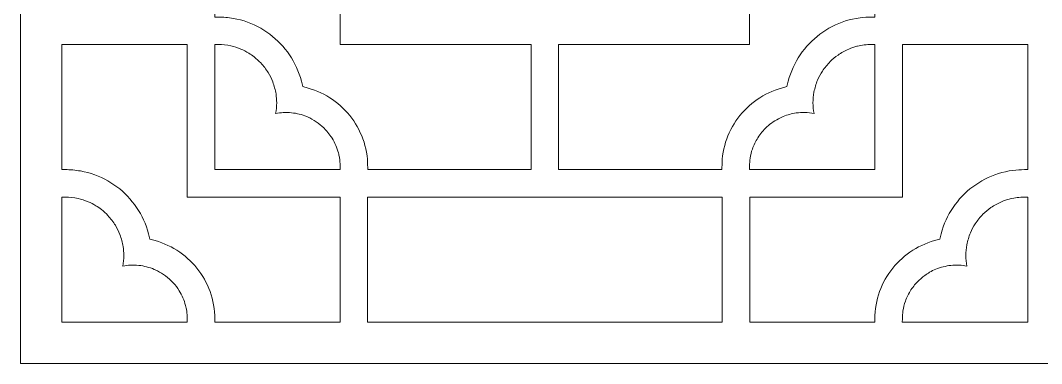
# Model space of a CAD drawing. Header units: centimetres. Extents: x -13.33 to -6.01, y -9 to -1.68.
# Drawn here: x -13.331 to -9.669, y -9 to -7.768 of the extents above; entities that cross this region are included whole.
import ezdxf

# ---------------------------------------------------------------- set-up
doc = ezdxf.new("R2010")
doc.units = ezdxf.units.CM
doc.header["$MEASUREMENT"] = 0
doc.layers.add('layer 1', color=7, linetype='Continuous')

msp = doc.modelspace()

# ---------------------------------------------------------------- linework, layer by layer
at = {"layer": 'layer 1', "color": 250, "lineweight": 9}
for points, knots in [([(-13.33063, -9.00021), (-13.33063, -6.5594), (-13.33063, -4.11859), (-13.33063, -1.67779), (-13.33063, -1.67779), (-13.33063, -1.67779), (-6.00822, -1.67779), (-6.00822, -1.67779), (-6.00822, -1.67779), (-6.00822, -4.11859), (-6.00822, -6.5594), (-6.00822, -9.00021), (-6.00822, -9.00021), (-6.00822, -9.00021), (-13.33063, -9.00021), (-13.33063, -9.00021)], [0, 0, 0, 0, 0.2, 0.2, 0.2, 0.2, 0.4, 0.4, 0.4, 0.4, 0.6, 0.6, 0.6, 0.6, 1, 1, 1, 1]), ([(-12.62232, -7.75577), (-12.60376, -7.75558), (-12.58554, -7.75767), (-12.56724, -7.76051), (-12.56724, -7.76051), (-12.56724, -7.76051), (-12.55418, -7.76314), (-12.55418, -7.76314), (-12.55418, -7.76314), (-12.55418, -7.76314), (-12.54133, -7.7663), (-12.54133, -7.7663), (-12.54133, -7.7663), (-12.54133, -7.7663), (-12.52869, -7.77), (-12.52869, -7.77), (-12.52869, -7.77), (-12.52869, -7.77), (-12.51628, -7.77423), (-12.51628, -7.77423), (-12.51628, -7.77423), (-12.51628, -7.77423), (-12.50411, -7.77896), (-12.50411, -7.77896), (-12.50411, -7.77896), (-12.50411, -7.77896), (-12.49219, -7.78419), (-12.49219, -7.78419), (-12.49219, -7.78419), (-12.49219, -7.78419), (-12.48054, -7.7899), (-12.48054, -7.7899), (-12.48054, -7.7899), (-12.48054, -7.7899), (-12.46917, -7.79608), (-12.46917, -7.79608), (-12.46917, -7.79608), (-12.46917, -7.79608), (-12.45809, -7.80273), (-12.45809, -7.80273), (-12.45809, -7.80273), (-12.45809, -7.80273), (-12.44731, -7.80981), (-12.44731, -7.80981), (-12.44731, -7.80981), (-12.44731, -7.80981), (-12.43685, -7.81733), (-12.43685, -7.81733), (-12.43685, -7.81733), (-12.43685, -7.81733), (-12.42672, -7.82527), (-12.42672, -7.82527), (-12.42672, -7.82527), (-12.42672, -7.82527), (-12.41693, -7.83361), (-12.41693, -7.83361), (-12.41693, -7.83361), (-12.41693, -7.83361), (-12.4075, -7.84235), (-12.4075, -7.84235), (-12.4075, -7.84235), (-12.4075, -7.84235), (-12.39844, -7.85147), (-12.39844, -7.85147), (-12.39844, -7.85147), (-12.39844, -7.85147), (-12.38976, -7.86095), (-12.38976, -7.86095), (-12.38976, -7.86095), (-12.38976, -7.86095), (-12.38148, -7.87079), (-12.38148, -7.87079), (-12.38148, -7.87079), (-12.38148, -7.87079), (-12.37361, -7.88098), (-12.37361, -7.88098), (-12.37361, -7.88098), (-12.37361, -7.88098), (-12.36615, -7.89149), (-12.36615, -7.89149), (-12.36615, -7.89149), (-12.36615, -7.89149), (-12.35913, -7.90231), (-12.35913, -7.90231), (-12.35913, -7.90231), (-12.35913, -7.90231), (-12.35256, -7.91344), (-12.35256, -7.91344), (-12.35256, -7.91344), (-12.35256, -7.91344), (-12.34645, -7.92486), (-12.34645, -7.92486), (-12.34645, -7.92486), (-12.34645, -7.92486), (-12.34081, -7.93655), (-12.34081, -7.93655), (-12.34081, -7.93655), (-12.34081, -7.93655), (-12.33566, -7.94851), (-12.33566, -7.94851), (-12.33566, -7.94851), (-12.33566, -7.94851), (-12.331, -7.96072), (-12.331, -7.96072), (-12.331, -7.96072), (-12.331, -7.96072), (-12.32686, -7.97316), (-12.32686, -7.97316), (-12.32686, -7.97316), (-12.32686, -7.97316), (-12.32323, -7.98583), (-12.32323, -7.98583), (-12.32323, -7.98583), (-12.32323, -7.98583), (-12.31846, -8.00575), (-12.31846, -8.00575), (-12.31846, -8.00575), (-12.31846, -8.00575), (-12.29946, -8.01065), (-12.29946, -8.01065), (-12.29946, -8.01065), (-12.29946, -8.01065), (-12.28766, -8.01424), (-12.28766, -8.01424), (-12.28766, -8.01424), (-12.28766, -8.01424), (-12.27607, -8.0183), (-12.27607, -8.0183), (-12.27607, -8.0183), (-12.27607, -8.0183), (-12.26471, -8.02283), (-12.26471, -8.02283), (-12.26471, -8.02283), (-12.26471, -8.02283), (-12.25358, -8.02782), (-12.25358, -8.02782), (-12.25358, -8.02782), (-12.25358, -8.02782), (-12.2427, -8.03325), (-12.2427, -8.03325), (-12.2427, -8.03325), (-12.2427, -8.03325), (-12.23208, -8.03912), (-12.23208, -8.03912), (-12.23208, -8.03912), (-12.23208, -8.03912), (-12.22173, -8.04541), (-12.22173, -8.04541), (-12.22173, -8.04541), (-12.22173, -8.04541), (-12.21166, -8.05211), (-12.21166, -8.05211), (-12.21166, -8.05211), (-12.21166, -8.05211), (-12.20189, -8.0592), (-12.20189, -8.0592), (-12.20189, -8.0592), (-12.20189, -8.0592), (-12.19243, -8.06669), (-12.19243, -8.06669), (-12.19243, -8.06669), (-12.19243, -8.06669), (-12.18328, -8.07454), (-12.18328, -8.07454), (-12.18328, -8.07454), (-12.18328, -8.07454), (-12.17446, -8.08276), (-12.17446, -8.08276), (-12.17446, -8.08276), (-12.17446, -8.08276), (-12.16599, -8.09133), (-12.16599, -8.09133), (-12.16599, -8.09133), (-12.16599, -8.09133), (-12.15788, -8.10024), (-12.15788, -8.10024), (-12.15788, -8.10024), (-12.15788, -8.10024), (-12.15012, -8.10948), (-12.15012, -8.10948), (-12.15012, -8.10948), (-12.15012, -8.10948), (-12.14275, -8.11904), (-12.14275, -8.11904), (-12.14275, -8.11904), (-12.14275, -8.11904), (-12.13576, -8.12889), (-12.13576, -8.12889), (-12.13576, -8.12889), (-12.13576, -8.12889), (-12.12918, -8.13904), (-12.12918, -8.13904), (-12.12918, -8.13904), (-12.12918, -8.13904), (-12.12301, -8.14947), (-12.12301, -8.14947), (-12.12301, -8.14947), (-12.12301, -8.14947), (-12.11727, -8.16016), (-12.11727, -8.16016), (-12.11727, -8.16016), (-12.11727, -8.16016), (-12.11196, -8.17112), (-12.11196, -8.17112), (-12.11196, -8.17112), (-12.11196, -8.17112), (-12.1071, -8.18231), (-12.1071, -8.18231), (-12.1071, -8.18231), (-12.1071, -8.18231), (-12.1027, -8.19374), (-12.1027, -8.19374), (-12.1027, -8.19374), (-12.1027, -8.19374), (-12.09878, -8.20539), (-12.09878, -8.20539), (-12.09878, -8.20539), (-12.09878, -8.20539), (-12.09533, -8.21725), (-12.09533, -8.21725), (-12.09533, -8.21725), (-12.09533, -8.21725), (-12.09238, -8.22931), (-12.09238, -8.22931), (-12.09238, -8.22931), (-12.09238, -8.22931), (-12.08994, -8.24155), (-12.08994, -8.24155), (-12.08994, -8.24155), (-12.08994, -8.24155), (-12.08801, -8.25397), (-12.08801, -8.25397), (-12.08801, -8.25397), (-12.08801, -8.25397), (-12.08662, -8.26656), (-12.08662, -8.26656), (-12.08662, -8.26656), (-12.08662, -8.26656), (-12.08576, -8.2793), (-12.08576, -8.2793), (-12.08576, -8.2793), (-12.08576, -8.2793), (-12.08519, -8.30377), (-12.08519, -8.30377), (-12.08519, -8.30377), (-12.08519, -8.30377), (-11.49975, -8.30377), (-11.49975, -8.30377), (-11.49975, -8.30377), (-11.49975, -8.30377), (-11.49975, -7.85433), (-11.49975, -7.85433), (-11.49975, -7.85433), (-11.49975, -7.85433), (-12.18476, -7.85433), (-12.18476, -7.85433), (-12.18476, -7.85433), (-12.18476, -7.85433), (-12.18476, -7.18263), (-12.18476, -7.18263), (-12.18476, -7.18263), (-12.18476, -7.18263), (-12.63419, -7.18263), (-12.63419, -7.18263), (-12.63419, -7.18263), (-12.63419, -7.18263), (-12.63419, -7.75584), (-12.63419, -7.75584), (-12.63419, -7.75584), (-12.63419, -7.75584), (-12.62232, -7.75577), (-12.62232, -7.75577)], [0, 0, 0, 0, 0.0144928, 0.0144928, 0.0144928, 0.0144928, 0.0289855, 0.0289855, 0.0289855, 0.0289855, 0.0434783, 0.0434783, 0.0434783, 0.0434783, 0.057971, 0.057971, 0.057971, 0.057971, 0.0724638, 0.0724638, 0.0724638, 0.0724638, 0.0869565, 0.0869565, 0.0869565, 0.0869565, 0.1014493, 0.1014493, 0.1014493, 0.1014493, 0.115942, 0.115942, 0.115942, 0.115942, 0.1304348, 0.1304348, 0.1304348, 0.1304348, 0.1449275, 0.1449275, 0.1449275, 0.1449275, 0.1594203, 0.1594203, 0.1594203, 0.1594203, 0.173913, 0.173913, 0.173913, 0.173913, 0.1884058, 0.1884058, 0.1884058, 0.1884058, 0.2028986, 0.2028986, 0.2028986, 0.2028986, 0.2173913, 0.2173913, 0.2173913, 0.2173913, 0.2318841, 0.2318841, 0.2318841, 0.2318841, 0.2463768, 0.2463768, 0.2463768, 0.2463768, 0.2608696, 0.2608696, 0.2608696, 0.2608696, 0.2753623, 0.2753623, 0.2753623, 0.2753623, 0.2898551, 0.2898551, 0.2898551, 0.2898551, 0.3043478, 0.3043478, 0.3043478, 0.3043478, 0.3188406, 0.3188406, 0.3188406, 0.3188406, 0.3333333, 0.3333333, 0.3333333, 0.3333333, 0.3478261, 0.3478261, 0.3478261, 0.3478261, 0.3623188, 0.3623188, 0.3623188, 0.3623188, 0.3768116, 0.3768116, 0.3768116, 0.3768116, 0.3913043, 0.3913043, 0.3913043, 0.3913043, 0.4057971, 0.4057971, 0.4057971, 0.4057971, 0.4202899, 0.4202899, 0.4202899, 0.4202899, 0.4347826, 0.4347826, 0.4347826, 0.4347826, 0.4492754, 0.4492754, 0.4492754, 0.4492754, 0.4637681, 0.4637681, 0.4637681, 0.4637681, 0.4782609, 0.4782609, 0.4782609, 0.4782609, 0.4927536, 0.4927536, 0.4927536, 0.4927536, 0.5072464, 0.5072464, 0.5072464, 0.5072464, 0.5217391, 0.5217391, 0.5217391, 0.5217391, 0.5362319, 0.5362319, 0.5362319, 0.5362319, 0.5507246, 0.5507246, 0.5507246, 0.5507246, 0.5652174, 0.5652174, 0.5652174, 0.5652174, 0.5797101, 0.5797101, 0.5797101, 0.5797101, 0.5942029, 0.5942029, 0.5942029, 0.5942029, 0.6086957, 0.6086957, 0.6086957, 0.6086957, 0.6231884, 0.6231884, 0.6231884, 0.6231884, 0.6376812, 0.6376812, 0.6376812, 0.6376812, 0.6521739, 0.6521739, 0.6521739, 0.6521739, 0.6666667, 0.6666667, 0.6666667, 0.6666667, 0.6811594, 0.6811594, 0.6811594, 0.6811594, 0.6956522, 0.6956522, 0.6956522, 0.6956522, 0.7101449, 0.7101449, 0.7101449, 0.7101449, 0.7246377, 0.7246377, 0.7246377, 0.7246377, 0.7391304, 0.7391304, 0.7391304, 0.7391304, 0.7536232, 0.7536232, 0.7536232, 0.7536232, 0.7681159, 0.7681159, 0.7681159, 0.7681159, 0.7826087, 0.7826087, 0.7826087, 0.7826087, 0.7971014, 0.7971014, 0.7971014, 0.7971014, 0.8115942, 0.8115942, 0.8115942, 0.8115942, 0.826087, 0.826087, 0.826087, 0.826087, 0.8405797, 0.8405797, 0.8405797, 0.8405797, 0.8550725, 0.8550725, 0.8550725, 0.8550725, 0.8695652, 0.8695652, 0.8695652, 0.8695652, 0.884058, 0.884058, 0.884058, 0.884058, 0.8985507, 0.8985507, 0.8985507, 0.8985507, 0.9130435, 0.9130435, 0.9130435, 0.9130435, 0.9275362, 0.9275362, 0.9275362, 0.9275362, 0.942029, 0.942029, 0.942029, 0.942029, 0.9565217, 0.9565217, 0.9565217, 0.9565217, 0.9710145, 0.9710145, 0.9710145, 0.9710145, 1, 1, 1, 1]), ([(-10.71616, -7.18263), (-10.71616, -7.18263), (-10.71616, -7.85433), (-10.71616, -7.85433), (-10.71616, -7.85433), (-10.71616, -7.85433), (-11.40117, -7.85433), (-11.40117, -7.85433), (-11.40117, -7.85433), (-11.40117, -7.85433), (-11.40117, -8.30377), (-11.40117, -8.30377), (-11.40117, -8.30377), (-11.40117, -8.30377), (-10.81573, -8.30377), (-10.81573, -8.30377), (-10.81573, -8.30377), (-10.81573, -8.30377), (-10.81516, -8.2793), (-10.81516, -8.2793), (-10.81516, -8.2793), (-10.81516, -8.2793), (-10.8143, -8.26656), (-10.8143, -8.26656), (-10.8143, -8.26656), (-10.8143, -8.26656), (-10.8129, -8.25397), (-10.8129, -8.25397), (-10.8129, -8.25397), (-10.8129, -8.25397), (-10.81098, -8.24155), (-10.81098, -8.24155), (-10.81098, -8.24155), (-10.81098, -8.24155), (-10.80853, -8.22931), (-10.80853, -8.22931), (-10.80853, -8.22931), (-10.80853, -8.22931), (-10.80558, -8.21725), (-10.80558, -8.21725), (-10.80558, -8.21725), (-10.80558, -8.21725), (-10.80214, -8.20539), (-10.80214, -8.20539), (-10.80214, -8.20539), (-10.80214, -8.20539), (-10.79821, -8.19374), (-10.79821, -8.19374), (-10.79821, -8.19374), (-10.79821, -8.19374), (-10.79381, -8.18231), (-10.79381, -8.18231), (-10.79381, -8.18231), (-10.79381, -8.18231), (-10.78895, -8.17112), (-10.78895, -8.17112), (-10.78895, -8.17112), (-10.78895, -8.17112), (-10.78365, -8.16016), (-10.78365, -8.16016), (-10.78365, -8.16016), (-10.78365, -8.16016), (-10.7779, -8.14947), (-10.7779, -8.14947), (-10.7779, -8.14947), (-10.7779, -8.14947), (-10.77173, -8.13904), (-10.77173, -8.13904), (-10.77173, -8.13904), (-10.77173, -8.13904), (-10.76515, -8.12889), (-10.76515, -8.12889), (-10.76515, -8.12889), (-10.76515, -8.12889), (-10.75817, -8.11904), (-10.75817, -8.11904), (-10.75817, -8.11904), (-10.75817, -8.11904), (-10.7508, -8.10948), (-10.7508, -8.10948), (-10.7508, -8.10948), (-10.7508, -8.10948), (-10.74304, -8.10024), (-10.74304, -8.10024), (-10.74304, -8.10024), (-10.74304, -8.10024), (-10.73492, -8.09133), (-10.73492, -8.09133), (-10.73492, -8.09133), (-10.73492, -8.09133), (-10.72645, -8.08276), (-10.72645, -8.08276), (-10.72645, -8.08276), (-10.72645, -8.08276), (-10.71764, -8.07454), (-10.71764, -8.07454), (-10.71764, -8.07454), (-10.71764, -8.07454), (-10.70849, -8.06669), (-10.70849, -8.06669), (-10.70849, -8.06669), (-10.70849, -8.06669), (-10.69903, -8.0592), (-10.69903, -8.0592), (-10.69903, -8.0592), (-10.69903, -8.0592), (-10.68925, -8.0521), (-10.68925, -8.0521), (-10.68925, -8.0521), (-10.68925, -8.0521), (-10.67919, -8.04541), (-10.67919, -8.04541), (-10.67919, -8.04541), (-10.67919, -8.04541), (-10.66884, -8.03912), (-10.66884, -8.03912), (-10.66884, -8.03912), (-10.66884, -8.03912), (-10.65822, -8.03325), (-10.65822, -8.03325), (-10.65822, -8.03325), (-10.65822, -8.03325), (-10.64734, -8.02782), (-10.64734, -8.02782), (-10.64734, -8.02782), (-10.64734, -8.02782), (-10.63621, -8.02283), (-10.63621, -8.02283), (-10.63621, -8.02283), (-10.63621, -8.02283), (-10.62485, -8.0183), (-10.62485, -8.0183), (-10.62485, -8.0183), (-10.62485, -8.0183), (-10.61326, -8.01424), (-10.61326, -8.01424), (-10.61326, -8.01424), (-10.61326, -8.01424), (-10.60146, -8.01065), (-10.60146, -8.01065), (-10.60146, -8.01065), (-10.60146, -8.01065), (-10.58245, -8.00575), (-10.58245, -8.00575), (-10.58245, -8.00575), (-10.58245, -8.00575), (-10.57768, -7.98583), (-10.57768, -7.98583), (-10.57768, -7.98583), (-10.57768, -7.98583), (-10.57406, -7.97316), (-10.57406, -7.97316), (-10.57406, -7.97316), (-10.57406, -7.97316), (-10.56991, -7.96072), (-10.56991, -7.96072), (-10.56991, -7.96072), (-10.56991, -7.96072), (-10.56526, -7.94851), (-10.56526, -7.94851), (-10.56526, -7.94851), (-10.56526, -7.94851), (-10.56011, -7.93655), (-10.56011, -7.93655), (-10.56011, -7.93655), (-10.56011, -7.93655), (-10.55446, -7.92486), (-10.55446, -7.92486), (-10.55446, -7.92486), (-10.55446, -7.92486), (-10.54835, -7.91344), (-10.54835, -7.91344), (-10.54835, -7.91344), (-10.54835, -7.91344), (-10.54178, -7.90231), (-10.54178, -7.90231), (-10.54178, -7.90231), (-10.54178, -7.90231), (-10.53476, -7.89149), (-10.53476, -7.89149), (-10.53476, -7.89149), (-10.53476, -7.89149), (-10.52731, -7.88098), (-10.52731, -7.88098), (-10.52731, -7.88098), (-10.52731, -7.88098), (-10.51944, -7.87079), (-10.51944, -7.87079), (-10.51944, -7.87079), (-10.51944, -7.87079), (-10.51115, -7.86095), (-10.51115, -7.86095), (-10.51115, -7.86095), (-10.51115, -7.86095), (-10.50248, -7.85147), (-10.50248, -7.85147), (-10.50248, -7.85147), (-10.50248, -7.85147), (-10.49341, -7.84235), (-10.49341, -7.84235), (-10.49341, -7.84235), (-10.49341, -7.84235), (-10.48398, -7.83361), (-10.48398, -7.83361), (-10.48398, -7.83361), (-10.48398, -7.83361), (-10.4742, -7.82527), (-10.4742, -7.82527), (-10.4742, -7.82527), (-10.4742, -7.82527), (-10.46407, -7.81733), (-10.46407, -7.81733), (-10.46407, -7.81733), (-10.46407, -7.81733), (-10.45361, -7.80981), (-10.45361, -7.80981), (-10.45361, -7.80981), (-10.45361, -7.80981), (-10.44283, -7.80273), (-10.44283, -7.80273), (-10.44283, -7.80273), (-10.44283, -7.80273), (-10.43175, -7.79608), (-10.43175, -7.79608), (-10.43175, -7.79608), (-10.43175, -7.79608), (-10.42038, -7.7899), (-10.42038, -7.7899), (-10.42038, -7.7899), (-10.42038, -7.7899), (-10.40873, -7.78419), (-10.40873, -7.78419), (-10.40873, -7.78419), (-10.40873, -7.78419), (-10.39681, -7.77896), (-10.39681, -7.77896), (-10.39681, -7.77896), (-10.39681, -7.77896), (-10.38464, -7.77423), (-10.38464, -7.77423), (-10.38464, -7.77423), (-10.38464, -7.77423), (-10.37223, -7.77), (-10.37223, -7.77), (-10.37223, -7.77), (-10.37223, -7.77), (-10.35959, -7.7663), (-10.35959, -7.7663), (-10.35959, -7.7663), (-10.35959, -7.7663), (-10.34674, -7.76314), (-10.34674, -7.76314), (-10.34674, -7.76314), (-10.34674, -7.76314), (-10.33368, -7.76051), (-10.33368, -7.76051), (-10.33368, -7.76051), (-10.33368, -7.76051), (-10.32044, -7.75846), (-10.32044, -7.75846), (-10.32044, -7.75846), (-10.30651, -7.75691), (-10.29262, -7.75562), (-10.2786, -7.75577), (-10.2786, -7.75577), (-10.2786, -7.75577), (-10.26672, -7.75584), (-10.26672, -7.75584), (-10.26672, -7.75584), (-10.26672, -7.75584), (-10.26672, -7.18263), (-10.26672, -7.18263), (-10.26672, -7.18263), (-10.26672, -7.18263), (-10.71616, -7.18263), (-10.71616, -7.18263)], [0, 0, 0, 0, 0.0142857, 0.0142857, 0.0142857, 0.0142857, 0.0285714, 0.0285714, 0.0285714, 0.0285714, 0.0428571, 0.0428571, 0.0428571, 0.0428571, 0.0571429, 0.0571429, 0.0571429, 0.0571429, 0.0714286, 0.0714286, 0.0714286, 0.0714286, 0.0857143, 0.0857143, 0.0857143, 0.0857143, 0.1, 0.1, 0.1, 0.1, 0.1142857, 0.1142857, 0.1142857, 0.1142857, 0.1285714, 0.1285714, 0.1285714, 0.1285714, 0.1428571, 0.1428571, 0.1428571, 0.1428571, 0.1571429, 0.1571429, 0.1571429, 0.1571429, 0.1714286, 0.1714286, 0.1714286, 0.1714286, 0.1857143, 0.1857143, 0.1857143, 0.1857143, 0.2, 0.2, 0.2, 0.2, 0.2142857, 0.2142857, 0.2142857, 0.2142857, 0.2285714, 0.2285714, 0.2285714, 0.2285714, 0.2428571, 0.2428571, 0.2428571, 0.2428571, 0.2571429, 0.2571429, 0.2571429, 0.2571429, 0.2714286, 0.2714286, 0.2714286, 0.2714286, 0.2857143, 0.2857143, 0.2857143, 0.2857143, 0.3, 0.3, 0.3, 0.3, 0.3142857, 0.3142857, 0.3142857, 0.3142857, 0.3285714, 0.3285714, 0.3285714, 0.3285714, 0.3428571, 0.3428571, 0.3428571, 0.3428571, 0.3571429, 0.3571429, 0.3571429, 0.3571429, 0.3714286, 0.3714286, 0.3714286, 0.3714286, 0.3857143, 0.3857143, 0.3857143, 0.3857143, 0.4, 0.4, 0.4, 0.4, 0.4142857, 0.4142857, 0.4142857, 0.4142857, 0.4285714, 0.4285714, 0.4285714, 0.4285714, 0.4428571, 0.4428571, 0.4428571, 0.4428571, 0.4571429, 0.4571429, 0.4571429, 0.4571429, 0.4714286, 0.4714286, 0.4714286, 0.4714286, 0.4857143, 0.4857143, 0.4857143, 0.4857143, 0.5, 0.5, 0.5, 0.5, 0.5142857, 0.5142857, 0.5142857, 0.5142857, 0.5285714, 0.5285714, 0.5285714, 0.5285714, 0.5428571, 0.5428571, 0.5428571, 0.5428571, 0.5571429, 0.5571429, 0.5571429, 0.5571429, 0.5714286, 0.5714286, 0.5714286, 0.5714286, 0.5857143, 0.5857143, 0.5857143, 0.5857143, 0.6, 0.6, 0.6, 0.6, 0.6142857, 0.6142857, 0.6142857, 0.6142857, 0.6285714, 0.6285714, 0.6285714, 0.6285714, 0.6428571, 0.6428571, 0.6428571, 0.6428571, 0.6571429, 0.6571429, 0.6571429, 0.6571429, 0.6714286, 0.6714286, 0.6714286, 0.6714286, 0.6857143, 0.6857143, 0.6857143, 0.6857143, 0.7, 0.7, 0.7, 0.7, 0.7142857, 0.7142857, 0.7142857, 0.7142857, 0.7285714, 0.7285714, 0.7285714, 0.7285714, 0.7428571, 0.7428571, 0.7428571, 0.7428571, 0.7571429, 0.7571429, 0.7571429, 0.7571429, 0.7714286, 0.7714286, 0.7714286, 0.7714286, 0.7857143, 0.7857143, 0.7857143, 0.7857143, 0.8, 0.8, 0.8, 0.8, 0.8142857, 0.8142857, 0.8142857, 0.8142857, 0.8285714, 0.8285714, 0.8285714, 0.8285714, 0.8428571, 0.8428571, 0.8428571, 0.8428571, 0.8571429, 0.8571429, 0.8571429, 0.8571429, 0.8714286, 0.8714286, 0.8714286, 0.8714286, 0.8857143, 0.8857143, 0.8857143, 0.8857143, 0.9, 0.9, 0.9, 0.9, 0.9142857, 0.9142857, 0.9142857, 0.9142857, 0.9285714, 0.9285714, 0.9285714, 0.9285714, 0.9428571, 0.9428571, 0.9428571, 0.9428571, 0.9571429, 0.9571429, 0.9571429, 0.9571429, 0.9714286, 0.9714286, 0.9714286, 0.9714286, 1, 1, 1, 1]), ([(-13.17033, -8.30378), (-13.15177, -8.30359), (-13.13355, -8.30568), (-13.11525, -8.30852), (-13.11525, -8.30852), (-13.11525, -8.30852), (-13.10219, -8.31115), (-13.10219, -8.31115), (-13.10219, -8.31115), (-13.10219, -8.31115), (-13.08934, -8.31431), (-13.08934, -8.31431), (-13.08934, -8.31431), (-13.08934, -8.31431), (-13.0767, -8.31801), (-13.0767, -8.31801), (-13.0767, -8.31801), (-13.0767, -8.31801), (-13.06429, -8.32224), (-13.06429, -8.32224), (-13.06429, -8.32224), (-13.06429, -8.32224), (-13.05212, -8.32697), (-13.05212, -8.32697), (-13.05212, -8.32697), (-13.05212, -8.32697), (-13.0402, -8.3322), (-13.0402, -8.3322), (-13.0402, -8.3322), (-13.0402, -8.3322), (-13.02855, -8.33791), (-13.02855, -8.33791), (-13.02855, -8.33791), (-13.02855, -8.33791), (-13.01718, -8.34409), (-13.01718, -8.34409), (-13.01718, -8.34409), (-13.01718, -8.34409), (-13.0061, -8.35074), (-13.0061, -8.35074), (-13.0061, -8.35074), (-13.0061, -8.35074), (-12.99532, -8.35782), (-12.99532, -8.35782), (-12.99532, -8.35782), (-12.99532, -8.35782), (-12.98486, -8.36534), (-12.98486, -8.36534), (-12.98486, -8.36534), (-12.98486, -8.36534), (-12.97473, -8.37328), (-12.97473, -8.37328), (-12.97473, -8.37328), (-12.97473, -8.37328), (-12.96494, -8.38162), (-12.96494, -8.38162), (-12.96494, -8.38162), (-12.96494, -8.38162), (-12.95551, -8.39036), (-12.95551, -8.39036), (-12.95551, -8.39036), (-12.95551, -8.39036), (-12.94645, -8.39948), (-12.94645, -8.39948), (-12.94645, -8.39948), (-12.94645, -8.39948), (-12.93777, -8.40896), (-12.93777, -8.40896), (-12.93777, -8.40896), (-12.93777, -8.40896), (-12.92949, -8.4188), (-12.92949, -8.4188), (-12.92949, -8.4188), (-12.92949, -8.4188), (-12.92162, -8.42899), (-12.92162, -8.42899), (-12.92162, -8.42899), (-12.92162, -8.42899), (-12.91416, -8.4395), (-12.91416, -8.4395), (-12.91416, -8.4395), (-12.91416, -8.4395), (-12.90715, -8.45032), (-12.90715, -8.45032), (-12.90715, -8.45032), (-12.90715, -8.45032), (-12.90057, -8.46145), (-12.90057, -8.46145), (-12.90057, -8.46145), (-12.90057, -8.46145), (-12.89446, -8.47287), (-12.89446, -8.47287), (-12.89446, -8.47287), (-12.89446, -8.47287), (-12.88882, -8.48456), (-12.88882, -8.48456), (-12.88882, -8.48456), (-12.88882, -8.48456), (-12.88367, -8.49652), (-12.88367, -8.49652), (-12.88367, -8.49652), (-12.88367, -8.49652), (-12.87901, -8.50873), (-12.87901, -8.50873), (-12.87901, -8.50873), (-12.87901, -8.50873), (-12.87487, -8.52117), (-12.87487, -8.52117), (-12.87487, -8.52117), (-12.87487, -8.52117), (-12.87125, -8.53385), (-12.87125, -8.53385), (-12.87125, -8.53385), (-12.87125, -8.53385), (-12.86648, -8.55376), (-12.86648, -8.55376), (-12.86648, -8.55376), (-12.86648, -8.55376), (-12.84747, -8.55866), (-12.84747, -8.55866), (-12.84747, -8.55866), (-12.84747, -8.55866), (-12.83567, -8.56225), (-12.83567, -8.56225), (-12.83567, -8.56225), (-12.83567, -8.56225), (-12.82408, -8.56631), (-12.82408, -8.56631), (-12.82408, -8.56631), (-12.82408, -8.56631), (-12.81272, -8.57084), (-12.81272, -8.57084), (-12.81272, -8.57084), (-12.81272, -8.57084), (-12.80159, -8.57583), (-12.80159, -8.57583), (-12.80159, -8.57583), (-12.80159, -8.57583), (-12.79071, -8.58126), (-12.79071, -8.58126), (-12.79071, -8.58126), (-12.79071, -8.58126), (-12.78009, -8.58713), (-12.78009, -8.58713), (-12.78009, -8.58713), (-12.78009, -8.58713), (-12.76974, -8.59342), (-12.76974, -8.59342), (-12.76974, -8.59342), (-12.76974, -8.59342), (-12.75967, -8.60012), (-12.75967, -8.60012), (-12.75967, -8.60012), (-12.75967, -8.60012), (-12.7499, -8.60721), (-12.7499, -8.60721), (-12.7499, -8.60721), (-12.7499, -8.60721), (-12.74044, -8.6147), (-12.74044, -8.6147), (-12.74044, -8.6147), (-12.74044, -8.6147), (-12.73129, -8.62255), (-12.73129, -8.62255), (-12.73129, -8.62255), (-12.73129, -8.62255), (-12.72247, -8.63078), (-12.72247, -8.63078), (-12.72247, -8.63078), (-12.72247, -8.63078), (-12.714, -8.63935), (-12.714, -8.63935), (-12.714, -8.63935), (-12.714, -8.63935), (-12.70589, -8.64826), (-12.70589, -8.64826), (-12.70589, -8.64826), (-12.70589, -8.64826), (-12.69813, -8.65749), (-12.69813, -8.65749), (-12.69813, -8.65749), (-12.69813, -8.65749), (-12.69076, -8.66705), (-12.69076, -8.66705), (-12.69076, -8.66705), (-12.69076, -8.66705), (-12.68377, -8.6769), (-12.68377, -8.6769), (-12.68377, -8.6769), (-12.68377, -8.6769), (-12.67719, -8.68705), (-12.67719, -8.68705), (-12.67719, -8.68705), (-12.67719, -8.68705), (-12.67102, -8.69748), (-12.67102, -8.69748), (-12.67102, -8.69748), (-12.67102, -8.69748), (-12.66528, -8.70817), (-12.66528, -8.70817), (-12.66528, -8.70817), (-12.66528, -8.70817), (-12.65997, -8.71913), (-12.65997, -8.71913), (-12.65997, -8.71913), (-12.65997, -8.71913), (-12.65511, -8.73032), (-12.65511, -8.73032), (-12.65511, -8.73032), (-12.65511, -8.73032), (-12.65072, -8.74175), (-12.65072, -8.74175), (-12.65072, -8.74175), (-12.65072, -8.74175), (-12.64679, -8.7534), (-12.64679, -8.7534), (-12.64679, -8.7534), (-12.64679, -8.7534), (-12.64334, -8.76526), (-12.64334, -8.76526), (-12.64334, -8.76526), (-12.64334, -8.76526), (-12.64039, -8.77732), (-12.64039, -8.77732), (-12.64039, -8.77732), (-12.64039, -8.77732), (-12.63795, -8.78956), (-12.63795, -8.78956), (-12.63795, -8.78956), (-12.63795, -8.78956), (-12.63602, -8.80198), (-12.63602, -8.80198), (-12.63602, -8.80198), (-12.63602, -8.80198), (-12.63463, -8.81457), (-12.63463, -8.81457), (-12.63463, -8.81457), (-12.63463, -8.81457), (-12.63377, -8.82731), (-12.63377, -8.82731), (-12.63377, -8.82731), (-12.63377, -8.82731), (-12.6332, -8.85178), (-12.6332, -8.85178), (-12.6332, -8.85178), (-12.6332, -8.85178), (-12.18458, -8.85178), (-12.18458, -8.85178), (-12.18458, -8.85178), (-12.18458, -8.85178), (-12.18458, -8.40234), (-12.18458, -8.40234), (-12.18458, -8.40234), (-12.18458, -8.40234), (-12.73277, -8.40234), (-12.73277, -8.40234), (-12.73277, -8.40234), (-12.73277, -8.40234), (-12.73277, -7.85458), (-12.73277, -7.85458), (-12.73277, -7.85458), (-12.73277, -7.85458), (-13.18221, -7.85458), (-13.18221, -7.85458), (-13.18221, -7.85458), (-13.18221, -7.85458), (-13.18221, -8.30385), (-13.18221, -8.30385), (-13.18221, -8.30385), (-13.18221, -8.30385), (-13.17033, -8.30378), (-13.17033, -8.30378)], [0, 0, 0, 0, 0.0144928, 0.0144928, 0.0144928, 0.0144928, 0.0289855, 0.0289855, 0.0289855, 0.0289855, 0.0434783, 0.0434783, 0.0434783, 0.0434783, 0.057971, 0.057971, 0.057971, 0.057971, 0.0724638, 0.0724638, 0.0724638, 0.0724638, 0.0869565, 0.0869565, 0.0869565, 0.0869565, 0.1014493, 0.1014493, 0.1014493, 0.1014493, 0.115942, 0.115942, 0.115942, 0.115942, 0.1304348, 0.1304348, 0.1304348, 0.1304348, 0.1449275, 0.1449275, 0.1449275, 0.1449275, 0.1594203, 0.1594203, 0.1594203, 0.1594203, 0.173913, 0.173913, 0.173913, 0.173913, 0.1884058, 0.1884058, 0.1884058, 0.1884058, 0.2028986, 0.2028986, 0.2028986, 0.2028986, 0.2173913, 0.2173913, 0.2173913, 0.2173913, 0.2318841, 0.2318841, 0.2318841, 0.2318841, 0.2463768, 0.2463768, 0.2463768, 0.2463768, 0.2608696, 0.2608696, 0.2608696, 0.2608696, 0.2753623, 0.2753623, 0.2753623, 0.2753623, 0.2898551, 0.2898551, 0.2898551, 0.2898551, 0.3043478, 0.3043478, 0.3043478, 0.3043478, 0.3188406, 0.3188406, 0.3188406, 0.3188406, 0.3333333, 0.3333333, 0.3333333, 0.3333333, 0.3478261, 0.3478261, 0.3478261, 0.3478261, 0.3623188, 0.3623188, 0.3623188, 0.3623188, 0.3768116, 0.3768116, 0.3768116, 0.3768116, 0.3913043, 0.3913043, 0.3913043, 0.3913043, 0.4057971, 0.4057971, 0.4057971, 0.4057971, 0.4202899, 0.4202899, 0.4202899, 0.4202899, 0.4347826, 0.4347826, 0.4347826, 0.4347826, 0.4492754, 0.4492754, 0.4492754, 0.4492754, 0.4637681, 0.4637681, 0.4637681, 0.4637681, 0.4782609, 0.4782609, 0.4782609, 0.4782609, 0.4927536, 0.4927536, 0.4927536, 0.4927536, 0.5072464, 0.5072464, 0.5072464, 0.5072464, 0.5217391, 0.5217391, 0.5217391, 0.5217391, 0.5362319, 0.5362319, 0.5362319, 0.5362319, 0.5507246, 0.5507246, 0.5507246, 0.5507246, 0.5652174, 0.5652174, 0.5652174, 0.5652174, 0.5797101, 0.5797101, 0.5797101, 0.5797101, 0.5942029, 0.5942029, 0.5942029, 0.5942029, 0.6086957, 0.6086957, 0.6086957, 0.6086957, 0.6231884, 0.6231884, 0.6231884, 0.6231884, 0.6376812, 0.6376812, 0.6376812, 0.6376812, 0.6521739, 0.6521739, 0.6521739, 0.6521739, 0.6666667, 0.6666667, 0.6666667, 0.6666667, 0.6811594, 0.6811594, 0.6811594, 0.6811594, 0.6956522, 0.6956522, 0.6956522, 0.6956522, 0.7101449, 0.7101449, 0.7101449, 0.7101449, 0.7246377, 0.7246377, 0.7246377, 0.7246377, 0.7391304, 0.7391304, 0.7391304, 0.7391304, 0.7536232, 0.7536232, 0.7536232, 0.7536232, 0.7681159, 0.7681159, 0.7681159, 0.7681159, 0.7826087, 0.7826087, 0.7826087, 0.7826087, 0.7971014, 0.7971014, 0.7971014, 0.7971014, 0.8115942, 0.8115942, 0.8115942, 0.8115942, 0.826087, 0.826087, 0.826087, 0.826087, 0.8405797, 0.8405797, 0.8405797, 0.8405797, 0.8550725, 0.8550725, 0.8550725, 0.8550725, 0.8695652, 0.8695652, 0.8695652, 0.8695652, 0.884058, 0.884058, 0.884058, 0.884058, 0.8985507, 0.8985507, 0.8985507, 0.8985507, 0.9130435, 0.9130435, 0.9130435, 0.9130435, 0.9275362, 0.9275362, 0.9275362, 0.9275362, 0.942029, 0.942029, 0.942029, 0.942029, 0.9565217, 0.9565217, 0.9565217, 0.9565217, 0.9710145, 0.9710145, 0.9710145, 0.9710145, 1, 1, 1, 1]), ([(-12.1886, -8.25162), (-12.18917, -8.24906), (-12.18977, -8.2465), (-12.19041, -8.24396), (-12.19041, -8.24396), (-12.19517, -8.22515), (-12.20339, -8.20731), (-12.21333, -8.1907), (-12.21333, -8.1907), (-12.21463, -8.18855), (-12.21596, -8.18643), (-12.21731, -8.18431), (-12.21731, -8.18431), (-12.22206, -8.17796), (-12.22658, -8.1715), (-12.23185, -8.16558), (-12.23185, -8.16558), (-12.23344, -8.16383), (-12.23505, -8.1621), (-12.23667, -8.16038), (-12.23667, -8.16038), (-12.25299, -8.14345), (-12.27208, -8.12848), (-12.29333, -8.11826), (-12.29333, -8.11826), (-12.29695, -8.11653), (-12.3006, -8.11487), (-12.3043, -8.11329), (-12.3043, -8.11329), (-12.32149, -8.10597), (-12.33994, -8.10187), (-12.35842, -8.09945), (-12.35842, -8.09945), (-12.36839, -8.0987), (-12.37832, -8.09846), (-12.38832, -8.0987), (-12.38832, -8.0987), (-12.39748, -8.09942), (-12.40653, -8.10056), (-12.41556, -8.10229), (-12.41556, -8.10229), (-12.41331, -8.08954), (-12.41215, -8.07677), (-12.41179, -8.06383), (-12.41179, -8.06383), (-12.41207, -8.05316), (-12.41287, -8.04256), (-12.41421, -8.03197), (-12.41421, -8.03197), (-12.41689, -8.01723), (-12.42067, -8.00301), (-12.42581, -7.98894), (-12.42581, -7.98894), (-12.43012, -7.97736), (-12.43596, -7.96628), (-12.44211, -7.95557), (-12.44211, -7.95557), (-12.4501, -7.9432), (-12.4589, -7.93166), (-12.46879, -7.92074), (-12.46879, -7.92074), (-12.476, -7.91288), (-12.48408, -7.90586), (-12.49235, -7.89913), (-12.49235, -7.89913), (-12.49861, -7.89407), (-12.50533, -7.88968), (-12.51218, -7.88548), (-12.51218, -7.88548), (-12.5212, -7.88002), (-12.53046, -7.87519), (-12.54005, -7.87081), (-12.54005, -7.87081), (-12.55168, -7.86624), (-12.5636, -7.86204), (-12.57585, -7.85947), (-12.57585, -7.85947), (-12.5909, -7.85642), (-12.60588, -7.85481), (-12.62124, -7.85437), (-12.62124, -7.85437), (-12.62555, -7.85448), (-12.62987, -7.8546), (-12.63419, -7.85471), (-12.63419, -7.85471), (-12.63419, -7.85471), (-12.63419, -8.30377), (-12.63419, -8.30377), (-12.63419, -8.30377), (-12.63419, -8.30377), (-12.18423, -8.30377), (-12.18423, -8.30377), (-12.18423, -8.30377), (-12.18426, -8.2984), (-12.18425, -8.29302), (-12.18438, -8.28766), (-12.18438, -8.28766), (-12.18457, -8.28047), (-12.18511, -8.27332), (-12.18593, -8.26617), (-12.18593, -8.26617), (-12.18651, -8.26128), (-12.18754, -8.25644), (-12.1886, -8.25162)], [0, 0, 0, 0, 0.037037, 0.037037, 0.037037, 0.037037, 0.0740741, 0.0740741, 0.0740741, 0.0740741, 0.1111111, 0.1111111, 0.1111111, 0.1111111, 0.1481481, 0.1481481, 0.1481481, 0.1481481, 0.1851852, 0.1851852, 0.1851852, 0.1851852, 0.2222222, 0.2222222, 0.2222222, 0.2222222, 0.2592593, 0.2592593, 0.2592593, 0.2592593, 0.2962963, 0.2962963, 0.2962963, 0.2962963, 0.3333333, 0.3333333, 0.3333333, 0.3333333, 0.3703704, 0.3703704, 0.3703704, 0.3703704, 0.4074074, 0.4074074, 0.4074074, 0.4074074, 0.4444444, 0.4444444, 0.4444444, 0.4444444, 0.4814815, 0.4814815, 0.4814815, 0.4814815, 0.5185185, 0.5185185, 0.5185185, 0.5185185, 0.5555556, 0.5555556, 0.5555556, 0.5555556, 0.5925926, 0.5925926, 0.5925926, 0.5925926, 0.6296296, 0.6296296, 0.6296296, 0.6296296, 0.6666667, 0.6666667, 0.6666667, 0.6666667, 0.7037037, 0.7037037, 0.7037037, 0.7037037, 0.7407407, 0.7407407, 0.7407407, 0.7407407, 0.7777778, 0.7777778, 0.7777778, 0.7777778, 0.8148148, 0.8148148, 0.8148148, 0.8148148, 0.8518519, 0.8518519, 0.8518519, 0.8518519, 0.8888889, 0.8888889, 0.8888889, 0.8888889, 0.9259259, 0.9259259, 0.9259259, 0.9259259, 1, 1, 1, 1]), ([(-10.33183, -7.86096), (-10.34168, -7.86378), (-10.35133, -7.86706), (-10.36087, -7.87081), (-10.36087, -7.87081), (-10.37429, -7.87694), (-10.38699, -7.88398), (-10.39923, -7.89224), (-10.39923, -7.89224), (-10.40938, -7.89917), (-10.4187, -7.90743), (-10.42761, -7.9159), (-10.42761, -7.9159), (-10.43774, -7.92659), (-10.44688, -7.93784), (-10.45516, -7.95003), (-10.45516, -7.95003), (-10.46202, -7.96026), (-10.4676, -7.97143), (-10.47269, -7.98264), (-10.47269, -7.98264), (-10.47816, -7.99657), (-10.48242, -8.01067), (-10.48545, -8.02534), (-10.48545, -8.02534), (-10.48797, -8.03796), (-10.48877, -8.05097), (-10.48913, -8.06383), (-10.48913, -8.06383), (-10.48876, -8.07677), (-10.48761, -8.08954), (-10.48536, -8.10229), (-10.48536, -8.10229), (-10.49623, -8.10021), (-10.50735, -8.09869), (-10.51843, -8.0986), (-10.51843, -8.0986), (-10.52856, -8.09855), (-10.53871, -8.09883), (-10.54875, -8.10032), (-10.54875, -8.10032), (-10.56478, -8.1028), (-10.58084, -8.10664), (-10.59582, -8.11295), (-10.59582, -8.11295), (-10.59925, -8.11441), (-10.60266, -8.11593), (-10.60603, -8.11752), (-10.60603, -8.11752), (-10.62377, -8.12592), (-10.63987, -8.1374), (-10.65434, -8.15063), (-10.65434, -8.15063), (-10.66075, -8.15661), (-10.66672, -8.16287), (-10.6725, -8.16947), (-10.6725, -8.16947), (-10.67737, -8.17598), (-10.6824, -8.18227), (-10.68667, -8.18919), (-10.68667, -8.18919), (-10.69457, -8.20215), (-10.70103, -8.21556), (-10.70627, -8.22982), (-10.70627, -8.22982), (-10.71013, -8.24056), (-10.71257, -8.25191), (-10.71462, -8.26314), (-10.71462, -8.26314), (-10.71578, -8.27247), (-10.71649, -8.28179), (-10.7166, -8.2912), (-10.7166, -8.2912), (-10.7166, -8.2912), (-10.71671, -8.30377), (-10.71671, -8.30377), (-10.71671, -8.30377), (-10.71671, -8.30377), (-10.26672, -8.30377), (-10.26672, -8.30377), (-10.26672, -8.30377), (-10.26672, -8.30377), (-10.26672, -7.85471), (-10.26672, -7.85471), (-10.26672, -7.85471), (-10.27104, -7.8546), (-10.27536, -7.85448), (-10.27968, -7.85437), (-10.27968, -7.85437), (-10.29673, -7.85485), (-10.31327, -7.85682), (-10.32993, -7.86052), (-10.32993, -7.86052), (-10.32993, -7.86052), (-10.33183, -7.86096), (-10.33183, -7.86096)], [0, 0, 0, 0, 0.04, 0.04, 0.04, 0.04, 0.08, 0.08, 0.08, 0.08, 0.12, 0.12, 0.12, 0.12, 0.16, 0.16, 0.16, 0.16, 0.2, 0.2, 0.2, 0.2, 0.24, 0.24, 0.24, 0.24, 0.28, 0.28, 0.28, 0.28, 0.32, 0.32, 0.32, 0.32, 0.36, 0.36, 0.36, 0.36, 0.4, 0.4, 0.4, 0.4, 0.44, 0.44, 0.44, 0.44, 0.48, 0.48, 0.48, 0.48, 0.52, 0.52, 0.52, 0.52, 0.56, 0.56, 0.56, 0.56, 0.6, 0.6, 0.6, 0.6, 0.64, 0.64, 0.64, 0.64, 0.68, 0.68, 0.68, 0.68, 0.72, 0.72, 0.72, 0.72, 0.76, 0.76, 0.76, 0.76, 0.8, 0.8, 0.8, 0.8, 0.84, 0.84, 0.84, 0.84, 0.88, 0.88, 0.88, 0.88, 0.92, 0.92, 0.92, 0.92, 1, 1, 1, 1]), ([(-10.16815, -7.85458), (-10.16815, -7.85458), (-10.16815, -8.40234), (-10.16815, -8.40234), (-10.16815, -8.40234), (-10.16815, -8.40234), (-10.71569, -8.40234), (-10.71569, -8.40234), (-10.71569, -8.40234), (-10.71569, -8.40234), (-10.71569, -8.85178), (-10.71569, -8.85178), (-10.71569, -8.85178), (-10.71569, -8.85178), (-10.26772, -8.85178), (-10.26772, -8.85178), (-10.26772, -8.85178), (-10.26772, -8.85178), (-10.26715, -8.82731), (-10.26715, -8.82731), (-10.26715, -8.82731), (-10.26715, -8.82731), (-10.26629, -8.81457), (-10.26629, -8.81457), (-10.26629, -8.81457), (-10.26629, -8.81457), (-10.26489, -8.80198), (-10.26489, -8.80198), (-10.26489, -8.80198), (-10.26489, -8.80198), (-10.26297, -8.78956), (-10.26297, -8.78956), (-10.26297, -8.78956), (-10.26297, -8.78956), (-10.26053, -8.77732), (-10.26053, -8.77732), (-10.26053, -8.77732), (-10.26053, -8.77732), (-10.25758, -8.76526), (-10.25758, -8.76526), (-10.25758, -8.76526), (-10.25758, -8.76526), (-10.25413, -8.7534), (-10.25413, -8.7534), (-10.25413, -8.7534), (-10.25413, -8.7534), (-10.2502, -8.74175), (-10.2502, -8.74175), (-10.2502, -8.74175), (-10.2502, -8.74175), (-10.2458, -8.73032), (-10.2458, -8.73032), (-10.2458, -8.73032), (-10.2458, -8.73032), (-10.24094, -8.71913), (-10.24094, -8.71913), (-10.24094, -8.71913), (-10.24094, -8.71913), (-10.23564, -8.70817), (-10.23564, -8.70817), (-10.23564, -8.70817), (-10.23564, -8.70817), (-10.22989, -8.69748), (-10.22989, -8.69748), (-10.22989, -8.69748), (-10.22989, -8.69748), (-10.22373, -8.68705), (-10.22373, -8.68705), (-10.22373, -8.68705), (-10.22373, -8.68705), (-10.21714, -8.6769), (-10.21714, -8.6769), (-10.21714, -8.6769), (-10.21714, -8.6769), (-10.21016, -8.66705), (-10.21016, -8.66705), (-10.21016, -8.66705), (-10.21016, -8.66705), (-10.20278, -8.65749), (-10.20278, -8.65749), (-10.20278, -8.65749), (-10.20278, -8.65749), (-10.19503, -8.64826), (-10.19503, -8.64826), (-10.19503, -8.64826), (-10.19503, -8.64826), (-10.18691, -8.63935), (-10.18691, -8.63935), (-10.18691, -8.63935), (-10.18691, -8.63935), (-10.17844, -8.63078), (-10.17844, -8.63078), (-10.17844, -8.63078), (-10.17844, -8.63078), (-10.16963, -8.62255), (-10.16963, -8.62255), (-10.16963, -8.62255), (-10.16963, -8.62255), (-10.16048, -8.6147), (-10.16048, -8.6147), (-10.16048, -8.6147), (-10.16048, -8.6147), (-10.15102, -8.60721), (-10.15102, -8.60721), (-10.15102, -8.60721), (-10.15102, -8.60721), (-10.14124, -8.60012), (-10.14124, -8.60012), (-10.14124, -8.60012), (-10.14124, -8.60012), (-10.13118, -8.59342), (-10.13118, -8.59342), (-10.13118, -8.59342), (-10.13118, -8.59342), (-10.12083, -8.58713), (-10.12083, -8.58713), (-10.12083, -8.58713), (-10.12083, -8.58713), (-10.11021, -8.58126), (-10.11021, -8.58126), (-10.11021, -8.58126), (-10.11021, -8.58126), (-10.09933, -8.57583), (-10.09933, -8.57583), (-10.09933, -8.57583), (-10.09933, -8.57583), (-10.0882, -8.57084), (-10.0882, -8.57084), (-10.0882, -8.57084), (-10.0882, -8.57084), (-10.07684, -8.56631), (-10.07684, -8.56631), (-10.07684, -8.56631), (-10.07684, -8.56631), (-10.06525, -8.56225), (-10.06525, -8.56225), (-10.06525, -8.56225), (-10.06525, -8.56225), (-10.05345, -8.55866), (-10.05345, -8.55866), (-10.05345, -8.55866), (-10.05345, -8.55866), (-10.03444, -8.55376), (-10.03444, -8.55376), (-10.03444, -8.55376), (-10.03444, -8.55376), (-10.02967, -8.53385), (-10.02967, -8.53385), (-10.02967, -8.53385), (-10.02967, -8.53385), (-10.02605, -8.52117), (-10.02605, -8.52117), (-10.02605, -8.52117), (-10.02605, -8.52117), (-10.02191, -8.50873), (-10.02191, -8.50873), (-10.02191, -8.50873), (-10.02191, -8.50873), (-10.01725, -8.49652), (-10.01725, -8.49652), (-10.01725, -8.49652), (-10.01725, -8.49652), (-10.01209, -8.48456), (-10.01209, -8.48456), (-10.01209, -8.48456), (-10.01209, -8.48456), (-10.00646, -8.47287), (-10.00646, -8.47287), (-10.00646, -8.47287), (-10.00646, -8.47287), (-10.00034, -8.46145), (-10.00034, -8.46145), (-10.00034, -8.46145), (-10.00034, -8.46145), (-9.99377, -8.45032), (-9.99377, -8.45032), (-9.99377, -8.45032), (-9.99377, -8.45032), (-9.98675, -8.4395), (-9.98675, -8.4395), (-9.98675, -8.4395), (-9.98675, -8.4395), (-9.9793, -8.42899), (-9.9793, -8.42899), (-9.9793, -8.42899), (-9.9793, -8.42899), (-9.97143, -8.4188), (-9.97143, -8.4188), (-9.97143, -8.4188), (-9.97143, -8.4188), (-9.96315, -8.40896), (-9.96315, -8.40896), (-9.96315, -8.40896), (-9.96315, -8.40896), (-9.95447, -8.39948), (-9.95447, -8.39948), (-9.95447, -8.39948), (-9.95447, -8.39948), (-9.94541, -8.39036), (-9.94541, -8.39036), (-9.94541, -8.39036), (-9.94541, -8.39036), (-9.93598, -8.38162), (-9.93598, -8.38162), (-9.93598, -8.38162), (-9.93598, -8.38162), (-9.92619, -8.37328), (-9.92619, -8.37328), (-9.92619, -8.37328), (-9.92619, -8.37328), (-9.91606, -8.36534), (-9.91606, -8.36534), (-9.91606, -8.36534), (-9.91606, -8.36534), (-9.9056, -8.35782), (-9.9056, -8.35782), (-9.9056, -8.35782), (-9.9056, -8.35782), (-9.89482, -8.35074), (-9.89482, -8.35074), (-9.89482, -8.35074), (-9.89482, -8.35074), (-9.88374, -8.34409), (-9.88374, -8.34409), (-9.88374, -8.34409), (-9.88374, -8.34409), (-9.87237, -8.33791), (-9.87237, -8.33791), (-9.87237, -8.33791), (-9.87237, -8.33791), (-9.86072, -8.3322), (-9.86072, -8.3322), (-9.86072, -8.3322), (-9.86072, -8.3322), (-9.8488, -8.32697), (-9.8488, -8.32697), (-9.8488, -8.32697), (-9.8488, -8.32697), (-9.83663, -8.32224), (-9.83663, -8.32224), (-9.83663, -8.32224), (-9.83663, -8.32224), (-9.82422, -8.31801), (-9.82422, -8.31801), (-9.82422, -8.31801), (-9.82422, -8.31801), (-9.81158, -8.31431), (-9.81158, -8.31431), (-9.81158, -8.31431), (-9.81158, -8.31431), (-9.79873, -8.31115), (-9.79873, -8.31115), (-9.79873, -8.31115), (-9.79873, -8.31115), (-9.78567, -8.30852), (-9.78567, -8.30852), (-9.78567, -8.30852), (-9.78567, -8.30852), (-9.77243, -8.30647), (-9.77243, -8.30647), (-9.77243, -8.30647), (-9.7585, -8.30492), (-9.74461, -8.30364), (-9.73058, -8.30378), (-9.73058, -8.30378), (-9.73058, -8.30378), (-9.71871, -8.30385), (-9.71871, -8.30385), (-9.71871, -8.30385), (-9.71871, -8.30385), (-9.71871, -7.85458), (-9.71871, -7.85458), (-9.71871, -7.85458), (-9.71871, -7.85458), (-10.16815, -7.85458), (-10.16815, -7.85458)], [0, 0, 0, 0, 0.0142857, 0.0142857, 0.0142857, 0.0142857, 0.0285714, 0.0285714, 0.0285714, 0.0285714, 0.0428571, 0.0428571, 0.0428571, 0.0428571, 0.0571429, 0.0571429, 0.0571429, 0.0571429, 0.0714286, 0.0714286, 0.0714286, 0.0714286, 0.0857143, 0.0857143, 0.0857143, 0.0857143, 0.1, 0.1, 0.1, 0.1, 0.1142857, 0.1142857, 0.1142857, 0.1142857, 0.1285714, 0.1285714, 0.1285714, 0.1285714, 0.1428571, 0.1428571, 0.1428571, 0.1428571, 0.1571429, 0.1571429, 0.1571429, 0.1571429, 0.1714286, 0.1714286, 0.1714286, 0.1714286, 0.1857143, 0.1857143, 0.1857143, 0.1857143, 0.2, 0.2, 0.2, 0.2, 0.2142857, 0.2142857, 0.2142857, 0.2142857, 0.2285714, 0.2285714, 0.2285714, 0.2285714, 0.2428571, 0.2428571, 0.2428571, 0.2428571, 0.2571429, 0.2571429, 0.2571429, 0.2571429, 0.2714286, 0.2714286, 0.2714286, 0.2714286, 0.2857143, 0.2857143, 0.2857143, 0.2857143, 0.3, 0.3, 0.3, 0.3, 0.3142857, 0.3142857, 0.3142857, 0.3142857, 0.3285714, 0.3285714, 0.3285714, 0.3285714, 0.3428571, 0.3428571, 0.3428571, 0.3428571, 0.3571429, 0.3571429, 0.3571429, 0.3571429, 0.3714286, 0.3714286, 0.3714286, 0.3714286, 0.3857143, 0.3857143, 0.3857143, 0.3857143, 0.4, 0.4, 0.4, 0.4, 0.4142857, 0.4142857, 0.4142857, 0.4142857, 0.4285714, 0.4285714, 0.4285714, 0.4285714, 0.4428571, 0.4428571, 0.4428571, 0.4428571, 0.4571429, 0.4571429, 0.4571429, 0.4571429, 0.4714286, 0.4714286, 0.4714286, 0.4714286, 0.4857143, 0.4857143, 0.4857143, 0.4857143, 0.5, 0.5, 0.5, 0.5, 0.5142857, 0.5142857, 0.5142857, 0.5142857, 0.5285714, 0.5285714, 0.5285714, 0.5285714, 0.5428571, 0.5428571, 0.5428571, 0.5428571, 0.5571429, 0.5571429, 0.5571429, 0.5571429, 0.5714286, 0.5714286, 0.5714286, 0.5714286, 0.5857143, 0.5857143, 0.5857143, 0.5857143, 0.6, 0.6, 0.6, 0.6, 0.6142857, 0.6142857, 0.6142857, 0.6142857, 0.6285714, 0.6285714, 0.6285714, 0.6285714, 0.6428571, 0.6428571, 0.6428571, 0.6428571, 0.6571429, 0.6571429, 0.6571429, 0.6571429, 0.6714286, 0.6714286, 0.6714286, 0.6714286, 0.6857143, 0.6857143, 0.6857143, 0.6857143, 0.7, 0.7, 0.7, 0.7, 0.7142857, 0.7142857, 0.7142857, 0.7142857, 0.7285714, 0.7285714, 0.7285714, 0.7285714, 0.7428571, 0.7428571, 0.7428571, 0.7428571, 0.7571429, 0.7571429, 0.7571429, 0.7571429, 0.7714286, 0.7714286, 0.7714286, 0.7714286, 0.7857143, 0.7857143, 0.7857143, 0.7857143, 0.8, 0.8, 0.8, 0.8, 0.8142857, 0.8142857, 0.8142857, 0.8142857, 0.8285714, 0.8285714, 0.8285714, 0.8285714, 0.8428571, 0.8428571, 0.8428571, 0.8428571, 0.8571429, 0.8571429, 0.8571429, 0.8571429, 0.8714286, 0.8714286, 0.8714286, 0.8714286, 0.8857143, 0.8857143, 0.8857143, 0.8857143, 0.9, 0.9, 0.9, 0.9, 0.9142857, 0.9142857, 0.9142857, 0.9142857, 0.9285714, 0.9285714, 0.9285714, 0.9285714, 0.9428571, 0.9428571, 0.9428571, 0.9428571, 0.9571429, 0.9571429, 0.9571429, 0.9571429, 0.9714286, 0.9714286, 0.9714286, 0.9714286, 1, 1, 1, 1]), ([(-12.73624, -8.80134), (-12.73698, -8.79791), (-12.73778, -8.79451), (-12.73864, -8.79112), (-12.73864, -8.79112), (-12.74341, -8.77263), (-12.75156, -8.75505), (-12.76134, -8.73871), (-12.76134, -8.73871), (-12.77403, -8.71784), (-12.79103, -8.70019), (-12.81038, -8.68545), (-12.81038, -8.68545), (-12.81942, -8.67872), (-12.82889, -8.67239), (-12.839, -8.6674), (-12.839, -8.6674), (-12.84288, -8.66551), (-12.84678, -8.6637), (-12.85073, -8.66198), (-12.85073, -8.66198), (-12.86849, -8.6543), (-12.88728, -8.64997), (-12.90643, -8.64746), (-12.90643, -8.64746), (-12.9164, -8.64671), (-12.92633, -8.64647), (-12.93633, -8.64671), (-12.93633, -8.64671), (-12.94549, -8.64744), (-12.95454, -8.64857), (-12.96357, -8.6503), (-12.96357, -8.6503), (-12.96132, -8.63755), (-12.96016, -8.62478), (-12.9598, -8.61185), (-12.9598, -8.61185), (-12.96008, -8.60117), (-12.96088, -8.59057), (-12.96222, -8.57998), (-12.96222, -8.57998), (-12.9649, -8.56524), (-12.96868, -8.55102), (-12.97382, -8.53695), (-12.97382, -8.53695), (-12.97813, -8.52537), (-12.98397, -8.51429), (-12.99013, -8.50358), (-12.99013, -8.50358), (-12.99811, -8.49121), (-13.00691, -8.47967), (-13.0168, -8.46875), (-13.0168, -8.46875), (-13.02401, -8.46089), (-13.03209, -8.45387), (-13.04036, -8.44714), (-13.04036, -8.44714), (-13.04662, -8.44208), (-13.05335, -8.43769), (-13.06019, -8.43349), (-13.06019, -8.43349), (-13.06921, -8.42803), (-13.07847, -8.4232), (-13.08806, -8.41882), (-13.08806, -8.41882), (-13.09969, -8.41425), (-13.11161, -8.41005), (-13.12386, -8.40748), (-13.12386, -8.40748), (-13.13891, -8.40443), (-13.15389, -8.40282), (-13.16925, -8.40238), (-13.16925, -8.40238), (-13.17356, -8.40249), (-13.17788, -8.40261), (-13.18221, -8.40272), (-13.18221, -8.40272), (-13.18221, -8.40272), (-13.18221, -8.85178), (-13.18221, -8.85178), (-13.18221, -8.85178), (-13.18221, -8.85178), (-12.73224, -8.85178), (-12.73224, -8.85178), (-12.73224, -8.85178), (-12.73228, -8.84641), (-12.73227, -8.84103), (-12.73239, -8.83567), (-12.73239, -8.83567), (-12.7326, -8.82817), (-12.73317, -8.82072), (-12.73405, -8.81327), (-12.73405, -8.81327), (-12.73454, -8.80926), (-12.7354, -8.80528), (-12.73624, -8.80134)], [0, 0, 0, 0, 0.04, 0.04, 0.04, 0.04, 0.08, 0.08, 0.08, 0.08, 0.12, 0.12, 0.12, 0.12, 0.16, 0.16, 0.16, 0.16, 0.2, 0.2, 0.2, 0.2, 0.24, 0.24, 0.24, 0.24, 0.28, 0.28, 0.28, 0.28, 0.32, 0.32, 0.32, 0.32, 0.36, 0.36, 0.36, 0.36, 0.4, 0.4, 0.4, 0.4, 0.44, 0.44, 0.44, 0.44, 0.48, 0.48, 0.48, 0.48, 0.52, 0.52, 0.52, 0.52, 0.56, 0.56, 0.56, 0.56, 0.6, 0.6, 0.6, 0.6, 0.64, 0.64, 0.64, 0.64, 0.68, 0.68, 0.68, 0.68, 0.72, 0.72, 0.72, 0.72, 0.76, 0.76, 0.76, 0.76, 0.8, 0.8, 0.8, 0.8, 0.84, 0.84, 0.84, 0.84, 0.88, 0.88, 0.88, 0.88, 0.92, 0.92, 0.92, 0.92, 1, 1, 1, 1]), ([(-12.086, -8.85178), (-12.086, -8.85178), (-10.81427, -8.85178), (-10.81427, -8.85178), (-10.81427, -8.85178), (-10.81427, -8.85178), (-10.81427, -8.40234), (-10.81427, -8.40234), (-10.81427, -8.40234), (-10.81427, -8.40234), (-12.086, -8.40234), (-12.086, -8.40234), (-12.086, -8.40234), (-12.086, -8.40234), (-12.086, -8.85178), (-12.086, -8.85178)], [0, 0, 0, 0, 0.2, 0.2, 0.2, 0.2, 0.4, 0.4, 0.4, 0.4, 0.6, 0.6, 0.6, 0.6, 1, 1, 1, 1]), ([(-9.78503, -8.40931), (-9.79447, -8.41205), (-9.80371, -8.41522), (-9.81286, -8.41882), (-9.81286, -8.41882), (-9.82628, -8.42495), (-9.83898, -8.43199), (-9.85122, -8.44025), (-9.85122, -8.44025), (-9.86137, -8.44718), (-9.87069, -8.45544), (-9.8796, -8.46391), (-9.8796, -8.46391), (-9.88973, -8.4746), (-9.89887, -8.48585), (-9.90715, -8.49804), (-9.90715, -8.49804), (-9.91401, -8.50828), (-9.91959, -8.51944), (-9.92468, -8.53065), (-9.92468, -8.53065), (-9.93015, -8.54458), (-9.93441, -8.55868), (-9.93743, -8.57335), (-9.93743, -8.57335), (-9.93996, -8.58596), (-9.94078, -8.599), (-9.94112, -8.61185), (-9.94112, -8.61185), (-9.94076, -8.62478), (-9.9396, -8.63755), (-9.93735, -8.6503), (-9.93735, -8.6503), (-9.94637, -8.64857), (-9.95542, -8.64744), (-9.96459, -8.64671), (-9.96459, -8.64671), (-9.97458, -8.64647), (-9.98451, -8.64671), (-9.99448, -8.64746), (-9.99448, -8.64746), (-10.01297, -8.64988), (-10.03142, -8.65398), (-10.04861, -8.6613), (-10.04861, -8.6613), (-10.05633, -8.66462), (-10.06398, -8.66815), (-10.07122, -8.67245), (-10.07122, -8.67245), (-10.08249, -8.67931), (-10.09299, -8.68687), (-10.10293, -8.69556), (-10.10293, -8.69556), (-10.11062, -8.70243), (-10.1177, -8.70972), (-10.12449, -8.71748), (-10.12449, -8.71748), (-10.12898, -8.72348), (-10.13374, -8.72933), (-10.13773, -8.73569), (-10.13773, -8.73569), (-10.14571, -8.74861), (-10.1523, -8.76193), (-10.15764, -8.77616), (-10.15764, -8.77616), (-10.16181, -8.78748), (-10.16447, -8.79929), (-10.1666, -8.81115), (-10.1666, -8.81115), (-10.16779, -8.82048), (-10.16848, -8.82981), (-10.16859, -8.83922), (-10.16859, -8.83922), (-10.16859, -8.83922), (-10.16868, -8.85178), (-10.16868, -8.85178), (-10.16868, -8.85178), (-10.16868, -8.85178), (-9.71871, -8.85178), (-9.71871, -8.85178), (-9.71871, -8.85178), (-9.71871, -8.85178), (-9.71871, -8.40272), (-9.71871, -8.40272), (-9.71871, -8.40272), (-9.72303, -8.40261), (-9.72735, -8.40249), (-9.73167, -8.40238), (-9.73167, -8.40238), (-9.74871, -8.40286), (-9.76526, -8.40483), (-9.78192, -8.40853), (-9.78192, -8.40853), (-9.78192, -8.40853), (-9.78503, -8.40931), (-9.78503, -8.40931)], [0, 0, 0, 0, 0.04, 0.04, 0.04, 0.04, 0.08, 0.08, 0.08, 0.08, 0.12, 0.12, 0.12, 0.12, 0.16, 0.16, 0.16, 0.16, 0.2, 0.2, 0.2, 0.2, 0.24, 0.24, 0.24, 0.24, 0.28, 0.28, 0.28, 0.28, 0.32, 0.32, 0.32, 0.32, 0.36, 0.36, 0.36, 0.36, 0.4, 0.4, 0.4, 0.4, 0.44, 0.44, 0.44, 0.44, 0.48, 0.48, 0.48, 0.48, 0.52, 0.52, 0.52, 0.52, 0.56, 0.56, 0.56, 0.56, 0.6, 0.6, 0.6, 0.6, 0.64, 0.64, 0.64, 0.64, 0.68, 0.68, 0.68, 0.68, 0.72, 0.72, 0.72, 0.72, 0.76, 0.76, 0.76, 0.76, 0.8, 0.8, 0.8, 0.8, 0.84, 0.84, 0.84, 0.84, 0.88, 0.88, 0.88, 0.88, 0.92, 0.92, 0.92, 0.92, 1, 1, 1, 1])]:
    msp.add_open_spline(points, degree=3, knots=knots, dxfattribs=at)

doc.saveas('drawing.dxf')
